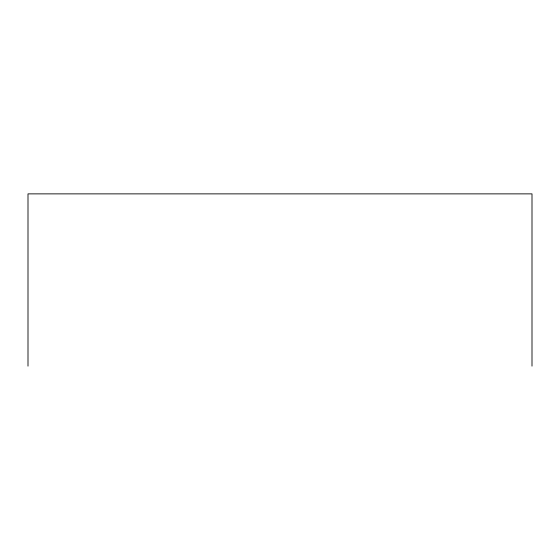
<?xml version="1.0" encoding="UTF-8"?>
<svg xmlns="http://www.w3.org/2000/svg" width="560" height="560" viewBox="0 0 560 560"><rect width="100%" height="100%" fill="white"/><g stroke="black" fill="none" stroke-linecap="round" stroke-linejoin="round"><path stroke-width="0.84" d="M532 366.128L532 193.872L28 193.872L28 366.128"/></g></svg>
